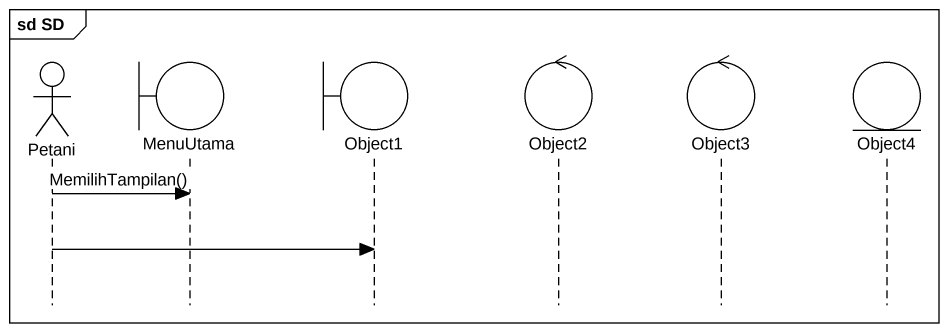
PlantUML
@startuml
mainframe sd SD
hide footbox
actor Petani
boundary MenuUtama
boundary Object1
control Object2
control Object3
entity Object4

Petani -> MenuUtama : MemilihTampilan()
Petani -> Object1
@enduml
